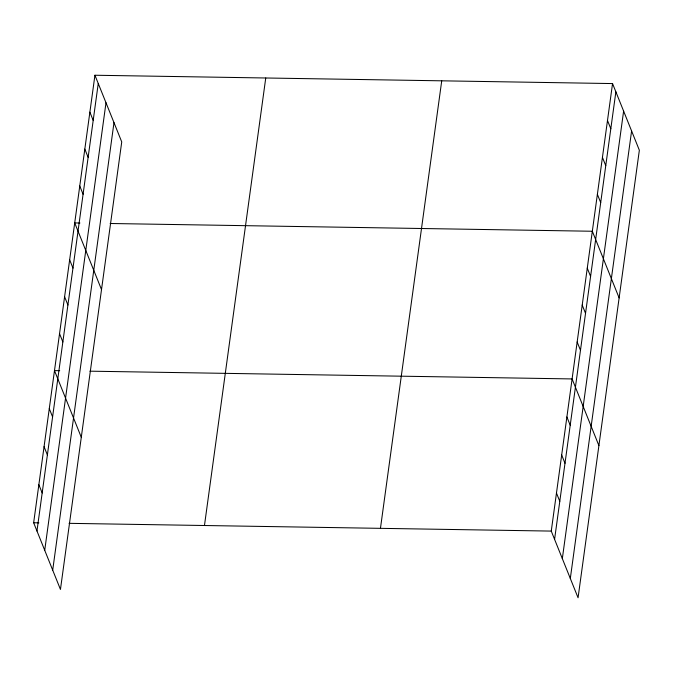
<?xml version="1.0" encoding="UTF-8"?>
<svg xmlns="http://www.w3.org/2000/svg" width="673" height="673" viewBox="0 0 673 673"><rect width="100%" height="100%" fill="white"/><g stroke="black" fill="none" stroke-linecap="round" stroke-linejoin="round"><path stroke-width="1.01" d="M94.935 75.241L121.737 141.91L60.452 589.43L33.65 522.761L94.935 75.241L612.548 83.57L639.35 150.239L578.065 597.759L551.263 531.09L612.548 83.57M36.965 531.014L98.25 83.494M44.721 550.295L105.998 102.776M52.704 570.157L113.989 122.637M204.466 525.512L265.751 77.992M380.455 528.339L441.732 80.819M554.586 539.342L615.871 91.822M562.334 558.615L623.619 111.095M570.317 578.477L631.602 130.957M79.919 223.007L74.711 222.923L101.514 289.592M110.12 223.495L592.324 231.251L619.126 297.92M59.695 370.688L54.488 370.604L81.29 437.273M89.896 371.176L572.1 378.933L598.903 445.602M33.65 522.761L38.857 522.845M69.067 523.333L551.263 531.09M607.492 120.484L610.815 128.745M602.436 157.406L605.759 165.659M597.38 194.329L600.703 202.581M587.268 268.165L590.591 276.426M582.212 305.088L585.535 313.34M577.156 342.01L580.479 350.263M566.893 416.966L570.208 425.227M561.686 455.007L565 463.26M556.47 493.048L559.793 501.301M89.879 112.164L93.194 120.417M84.823 149.086L88.138 157.339M79.767 186L83.082 194.261M69.656 259.845L72.97 268.098M64.6 296.768L67.914 305.02M59.544 333.682L62.858 341.943M49.28 408.646L52.595 416.898M44.065 446.687L47.388 454.94M38.857 484.72L42.18 492.981"/></g></svg>
